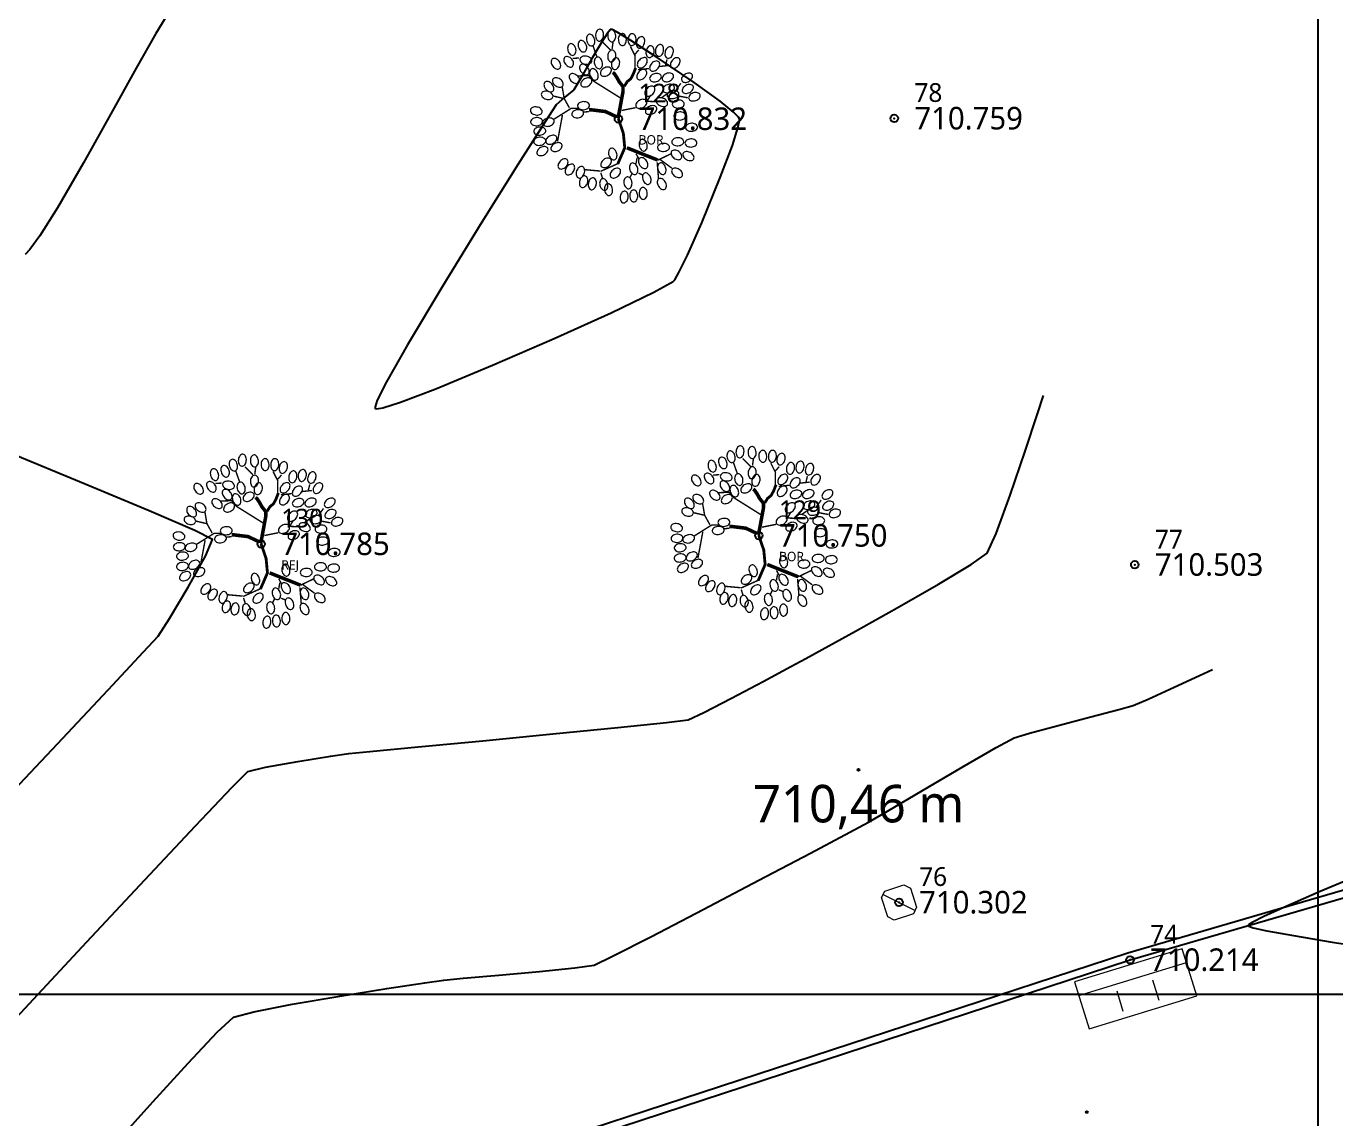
# Model space of a CAD drawing. Header units: metres. Extents: x 429510 to 429857, y 4467140 to 4467333.
# Drawn here: x 429669.34 to 429690.28, y 4467208.01 to 4467225.48 of the extents above; entities that cross this region are included whole.
import ezdxf

# ---------------------------------------------------------------- set-up
doc = ezdxf.new("R2010")
doc.units = ezdxf.units.M
doc.header["$LTSCALE"] = 4
doc.header["$PDMODE"] = 32
doc.header["$PDSIZE"] = 0.12
for name, color, linetype in [('C-ETIQ', 7, 'Continuous'), ('C-MARC', 7, 'Continuous'), ('C-PUNTOS', 7, 'Continuous'), ('C-SUPE-ETIQ_Puntos', 92, 'Continuous'), ('Cuadricula Coordenadas', 5, 'Continuous')]:
    doc.layers.add(name, color=color, linetype=linetype)
doc.layers.add('C-SUPE_CurvasNivel', color=42, linetype='Continuous', true_color=0xb38600)
doc.layers.add('TB-ARBOL', color=94, linetype='Continuous', true_color=0x03a003)
doc.layers.add('TB-32BANCO-MADERA-P', color=254, linetype='Continuous', lineweight=0)
doc.layers.add('TRIAL-ACERA', color=125, linetype='Continuous', lineweight=9)
doc.layers.add('TB-39ACOMETIDA-AGUA-P', color=131, linetype='Continuous', lineweight=0, true_color=0x7fffff)
doc.styles.get("Standard").update_dxf_attribs({"font": 'segoeuil.ttf'})
doc.styles.add('Trial_standard', font='segoeuisl.ttf')

# ---------------------------------------------------------------- blocks, each defined once
blk = doc.blocks.new('*U24')
at = {"layer": 'TB-ARBOL', "color": 84, "lineweight": 0, "true_color": 0x369720}
for points in [[(-1.057, 1.833, 0.139214), (-1.025, 1.857, 0.107097), (-1.004, 1.904, 0.080118), (-1, 1.964, 0.082766), (-1.016, 2.021, 0.067841), (-1.047, 2.077, 0.080118), (-1.086, 2.114, 0.107097), (-1.134, 2.134, 0.139214), (-1.174, 2.13, 0.139214), (-1.205, 2.106, 0.107097), (-1.227, 2.059, 0.080118), (-1.23, 2.005, 0.067841), (-1.215, 1.943, 0.067841), (-1.184, 1.887, 0.080118), (-1.145, 1.849, 0.107097), (-1.097, 1.829, 0.139214)], [(-0.855, 1.99, 0.139214), (-0.82, 2.01, 0.107097), (-0.794, 2.054, 0.080118), (-0.783, 2.113, 0.082766), (-0.791, 2.171, 0.067841), (-0.816, 2.23, 0.080118), (-0.85, 2.272, 0.107097), (-0.895, 2.298, 0.139214), (-0.935, 2.299, 0.139214), (-0.97, 2.278, 0.107097), (-0.997, 2.234, 0.080118), (-1.006, 2.181, 0.067841), (-0.999, 2.117, 0.067841), (-0.974, 2.058, 0.080118), (-0.94, 2.016, 0.107097), (-0.895, 1.991, 0.139214)], [(-0.674, 2.118, 0.139214), (-0.634, 2.125, 0.107097), (-0.594, 2.157, 0.080118), (-0.563, 2.209, 0.082766), (-0.551, 2.266, 0.067841), (-0.552, 2.33, 0.080118), (-0.57, 2.381, 0.107097), (-0.603, 2.421, 0.139214), (-0.64, 2.436, 0.139214), (-0.68, 2.429, 0.107097), (-0.72, 2.397, 0.080118), (-0.748, 2.35, 0.067841), (-0.763, 2.288, 0.067841), (-0.761, 2.224, 0.080118), (-0.744, 2.173, 0.107097), (-0.711, 2.133, 0.139214)], [(-0.325, 2.099, 0.139214), (-0.287, 2.112, 0.107097), (-0.252, 2.15, 0.080118), (-0.23, 2.207, 0.082766), (-0.228, 2.265, 0.067841), (-0.241, 2.328, 0.080118), (-0.266, 2.376, 0.107097), (-0.306, 2.409, 0.139214), (-0.345, 2.417, 0.139214), (-0.382, 2.404, 0.107097), (-0.417, 2.366, 0.080118), (-0.437, 2.315, 0.067841), (-0.441, 2.251, 0.067841), (-0.429, 2.189, 0.080118), (-0.403, 2.141, 0.107097), (-0.364, 2.107, 0.139214)], [(-0.056, 2.318, 0.139214), (-0.094, 2.306, 0.107097), (-0.13, 2.269, 0.080118), (-0.154, 2.213, 0.082766), (-0.158, 2.155, 0.067841), (-0.147, 2.092, 0.080118), (-0.123, 2.044, 0.107097), (-0.084, 2.009, 0.139214), (-0.046, 1.999, 0.139214), (-0.008, 2.012, 0.107097), (0.028, 2.049, 0.080118), (0.049, 2.099, 0.067841), (0.056, 2.162, 0.067841), (0.045, 2.225, 0.080118), (0.021, 2.274, 0.107097), (-0.017, 2.309, 0.139214)], [(0.221, 2.316, 0.139214), (0.181, 2.309, 0.107097), (0.141, 2.276, 0.080118), (0.111, 2.224, 0.082766), (0.1, 2.166, 0.067841), (0.103, 2.102, 0.080118), (0.122, 2.051, 0.107097), (0.156, 2.012, 0.139214), (0.193, 1.998, 0.139214), (0.232, 2.006, 0.107097), (0.273, 2.038, 0.080118), (0.299, 2.086, 0.067841), (0.313, 2.148, 0.067841), (0.31, 2.212, 0.080118), (0.292, 2.263, 0.107097), (0.258, 2.302, 0.139214)], [(0.478, 2.236, 0.139214), (0.438, 2.236, 0.107097), (0.392, 2.212, 0.080118), (0.353, 2.167, 0.082766), (0.331, 2.113, 0.067841), (0.322, 2.049, 0.080118), (0.33, 1.995, 0.107097), (0.356, 1.951, 0.139214), (0.389, 1.93, 0.139214), (0.429, 1.929, 0.107097), (0.475, 1.954, 0.080118), (0.511, 1.995, 0.067841), (0.536, 2.053, 0.067841), (0.546, 2.117, 0.080118), (0.538, 2.17, 0.107097), (0.512, 2.215, 0.139214)], [(-1.356, 1.74, 0.139214), (-1.322, 1.761, 0.107097), (-1.296, 1.805, 0.080118), (-1.286, 1.865, 0.082766), (-1.295, 1.922, 0.067841), (-1.321, 1.981, 0.080118), (-1.356, 2.023, 0.107097), (-1.401, 2.047, 0.139214), (-1.441, 2.048, 0.139214), (-1.475, 2.027, 0.107097), (-1.501, 1.982, 0.080118), (-1.51, 1.929, 0.067841), (-1.502, 1.865, 0.067841), (-1.476, 1.806, 0.080118), (-1.441, 1.765, 0.107097), (-1.396, 1.74, 0.139214)], [(-0.313, 1.879, 0.139214), (-0.352, 1.873, 0.107097), (-0.394, 1.843, 0.080118), (-0.426, 1.792, 0.082766), (-0.44, 1.735, 0.067841), (-0.44, 1.671, 0.080118), (-0.424, 1.619, 0.107097), (-0.392, 1.579, 0.139214), (-0.355, 1.563, 0.139214), (-0.315, 1.569, 0.107097), (-0.274, 1.599, 0.080118), (-0.245, 1.645, 0.067841), (-0.228, 1.707, 0.067841), (-0.228, 1.771, 0.080118), (-0.244, 1.823, 0.107097), (-0.276, 1.863, 0.139214)], [(0.718, 1.993, 0.139214), (0.678, 1.989, 0.107097), (0.635, 1.961, 0.080118), (0.6, 1.912, 0.082766), (0.582, 1.856, 0.067841), (0.579, 1.793, 0.080118), (0.592, 1.74, 0.107097), (0.621, 1.698, 0.139214), (0.657, 1.679, 0.139214), (0.697, 1.683, 0.107097), (0.74, 1.711, 0.080118), (0.772, 1.755, 0.067841), (0.793, 1.816, 0.067841), (0.796, 1.88, 0.080118), (0.783, 1.932, 0.107097), (0.754, 1.975, 0.139214)], [(0.971, 2.026, 0.139214), (0.931, 2.023, 0.107097), (0.888, 1.995, 0.080118), (0.852, 1.946, 0.082766), (0.835, 1.89, 0.067841), (0.832, 1.826, 0.080118), (0.845, 1.773, 0.107097), (0.874, 1.731, 0.139214), (0.91, 1.713, 0.139214), (0.95, 1.716, 0.107097), (0.993, 1.744, 0.080118), (1.025, 1.789, 0.067841), (1.045, 1.849, 0.067841), (1.049, 1.913, 0.080118), (1.036, 1.966, 0.107097), (1.007, 2.008, 0.139214)], [(1.244, 1.966, 0.139214), (1.204, 1.967, 0.107097), (1.158, 1.944, 0.080118), (1.117, 1.9, 0.082766), (1.094, 1.846, 0.067841), (1.083, 1.783, 0.080118), (1.09, 1.729, 0.107097), (1.115, 1.684, 0.139214), (1.149, 1.662, 0.139214), (1.189, 1.661, 0.107097), (1.235, 1.684, 0.080118), (1.271, 1.724, 0.067841), (1.298, 1.782, 0.067841), (1.309, 1.845, 0.080118), (1.302, 1.899, 0.107097), (1.277, 1.944, 0.139214)], [(-1.726, 1.388, 0.139214), (-1.702, 1.42, 0.107097), (-1.694, 1.471, 0.080118), (-1.706, 1.53, 0.082766), (-1.736, 1.58, 0.067841), (-1.781, 1.625, 0.080118), (-1.829, 1.651, 0.107097), (-1.88, 1.657, 0.139214), (-1.918, 1.643, 0.139214), (-1.942, 1.611, 0.107097), (-1.95, 1.56, 0.080118), (-1.939, 1.507, 0.067841), (-1.907, 1.451, 0.067841), (-1.862, 1.406, 0.080118), (-1.815, 1.38, 0.107097), (-1.763, 1.373, 0.139214)], [(-1.382, 1.443, 0.139214), (-1.359, 1.475, 0.107097), (-1.352, 1.526, 0.080118), (-1.366, 1.585, 0.082766), (-1.397, 1.634, 0.067841), (-1.444, 1.679, 0.080118), (-1.492, 1.703, 0.107097), (-1.543, 1.708, 0.139214), (-1.58, 1.693, 0.139214), (-1.604, 1.661, 0.107097), (-1.611, 1.609, 0.080118), (-1.598, 1.557, 0.067841), (-1.565, 1.502, 0.067841), (-1.519, 1.457, 0.080118), (-1.471, 1.432, 0.107097), (-1.419, 1.427, 0.139214)], [(-1.16, 1.484, 0.139214), (-1.184, 1.452, 0.107097), (-1.19, 1.401, 0.080118), (-1.176, 1.342, 0.082766), (-1.144, 1.293, 0.067841), (-1.098, 1.249, 0.080118), (-1.049, 1.225, 0.107097), (-0.998, 1.22, 0.139214), (-0.961, 1.235, 0.139214), (-0.938, 1.268, 0.107097), (-0.931, 1.319, 0.080118), (-0.944, 1.372, 0.067841), (-0.977, 1.427, 0.067841), (-1.024, 1.471, 0.080118), (-1.072, 1.495, 0.107097), (-1.124, 1.5, 0.139214)], [(-0.868, 1.579, 0.139214), (-0.871, 1.618, 0.107097), (-0.9, 1.662, 0.080118), (-0.948, 1.697, 0.082766), (-1.004, 1.714, 0.067841), (-1.068, 1.718, 0.080118), (-1.121, 1.705, 0.107097), (-1.163, 1.675, 0.139214), (-1.181, 1.639, 0.139214), (-1.178, 1.599, 0.107097), (-1.15, 1.556, 0.080118), (-1.106, 1.524, 0.067841), (-1.045, 1.504, 0.067841), (-0.981, 1.5, 0.080118), (-0.928, 1.513, 0.107097), (-0.886, 1.543, 0.139214)], [(-0.726, 1.692, 0.139214), (-0.761, 1.672, 0.107097), (-0.789, 1.629, 0.080118), (-0.8, 1.57, 0.082766), (-0.792, 1.512, 0.067841), (-0.769, 1.452, 0.080118), (-0.735, 1.41, 0.107097), (-0.69, 1.384, 0.139214), (-0.65, 1.382, 0.139214), (-0.616, 1.402, 0.107097), (-0.588, 1.446, 0.080118), (-0.578, 1.499, 0.067841), (-0.585, 1.563, 0.067841), (-0.608, 1.622, 0.080118), (-0.642, 1.665, 0.107097), (-0.686, 1.691, 0.139214)], [(-0.351, 1.383, 0.139214), (-0.38, 1.41, 0.107097), (-0.43, 1.425, 0.080118), (-0.49, 1.419, 0.082766), (-0.543, 1.395, 0.067841), (-0.594, 1.355, 0.080118), (-0.625, 1.311, 0.107097), (-0.637, 1.261, 0.139214), (-0.627, 1.222, 0.139214), (-0.598, 1.194, 0.107097), (-0.548, 1.18, 0.080118), (-0.494, 1.185, 0.067841), (-0.435, 1.21, 0.067841), (-0.385, 1.249, 0.080118), (-0.354, 1.294, 0.107097), (-0.341, 1.344, 0.139214)], [(-0.195, 1.671, 0.139214), (-0.235, 1.67, 0.107097), (-0.28, 1.644, 0.080118), (-0.317, 1.597, 0.082766), (-0.337, 1.542, 0.067841), (-0.344, 1.478, 0.080118), (-0.333, 1.425, 0.107097), (-0.306, 1.381, 0.139214), (-0.271, 1.361, 0.139214), (-0.231, 1.363, 0.107097), (-0.186, 1.389, 0.080118), (-0.152, 1.431, 0.067841), (-0.129, 1.491, 0.067841), (-0.122, 1.555, 0.080118), (-0.133, 1.608, 0.107097), (-0.16, 1.651, 0.139214)], [(0.589, 1.659, 0.139214), (0.553, 1.677, 0.107097), (0.502, 1.676, 0.080118), (0.446, 1.653, 0.082766), (0.402, 1.614, 0.067841), (0.366, 1.562, 0.080118), (0.349, 1.51, 0.107097), (0.352, 1.458, 0.139214), (0.373, 1.424, 0.139214), (0.409, 1.406, 0.107097), (0.461, 1.408, 0.080118), (0.511, 1.429, 0.067841), (0.56, 1.469, 0.067841), (0.596, 1.522, 0.080118), (0.613, 1.574, 0.107097), (0.61, 1.625, 0.139214)], [(0.923, 1.565, 0.139214), (0.888, 1.584, 0.107097), (0.837, 1.586, 0.080118), (0.78, 1.565, 0.082766), (0.735, 1.529, 0.067841), (0.696, 1.478, 0.080118), (0.677, 1.427, 0.107097), (0.677, 1.375, 0.139214), (0.697, 1.34, 0.139214), (0.731, 1.321, 0.107097), (0.783, 1.319, 0.080118), (0.834, 1.338, 0.067841), (0.885, 1.377, 0.067841), (0.924, 1.427, 0.080118), (0.943, 1.478, 0.107097), (0.943, 1.53, 0.139214)], [(1.456, 1.659, 0.139214), (1.419, 1.674, 0.107097), (1.368, 1.669, 0.080118), (1.314, 1.641, 0.082766), (1.274, 1.6, 0.067841), (1.241, 1.544, 0.080118), (1.229, 1.492, 0.107097), (1.236, 1.44, 0.139214), (1.259, 1.408, 0.139214), (1.296, 1.393, 0.107097), (1.348, 1.398, 0.080118), (1.396, 1.423, 0.067841), (1.442, 1.468, 0.067841), (1.474, 1.523, 0.080118), (1.487, 1.576, 0.107097), (1.48, 1.627, 0.139214)], [(-1.636, 0.928, 0.139214), (-1.624, 0.966, 0.107097), (-1.633, 1.017, 0.080118), (-1.665, 1.068, 0.082766), (-1.709, 1.106, 0.067841), (-1.767, 1.134, 0.080118), (-1.821, 1.142, 0.107097), (-1.871, 1.131, 0.139214), (-1.902, 1.106, 0.139214), (-1.914, 1.067, 0.107097), (-1.905, 1.017, 0.080118), (-1.876, 0.97, 0.067841), (-1.828, 0.928, 0.067841), (-1.771, 0.9, 0.080118), (-1.717, 0.891, 0.107097), (-1.667, 0.902, 0.139214)], [(-1.207, 1.019, 0.139214), (-1.191, 1.055, 0.107097), (-1.195, 1.107, 0.080118), (-1.221, 1.161, 0.082766), (-1.261, 1.203, 0.067841), (-1.315, 1.237, 0.080118), (-1.368, 1.251, 0.107097), (-1.419, 1.246, 0.139214), (-1.452, 1.223, 0.139214), (-1.468, 1.187, 0.107097), (-1.465, 1.135, 0.080118), (-1.441, 1.086, 0.067841), (-1.398, 1.039, 0.067841), (-1.344, 1.005, 0.080118), (-1.292, 0.991, 0.107097), (-1.24, 0.996, 0.139214)], [(-0.87, 1.096, 0.139214), (-0.899, 1.124, 0.107097), (-0.948, 1.138, 0.080118), (-1.009, 1.133, 0.082766), (-1.062, 1.109, 0.067841), (-1.113, 1.07, 0.080118), (-1.144, 1.026, 0.107097), (-1.157, 0.976, 0.139214), (-1.147, 0.937, 0.139214), (-1.118, 0.909, 0.107097), (-1.069, 0.895, 0.080118), (-1.015, 0.9, 0.067841), (-0.955, 0.924, 0.067841), (-0.905, 0.963, 0.080118), (-0.873, 1.007, 0.107097), (-0.861, 1.057, 0.139214)], [(-0.867, 1.379, 0.139214), (-0.899, 1.354, 0.107097), (-0.92, 1.307, 0.080118), (-0.923, 1.247, 0.082766), (-0.908, 1.191, 0.067841), (-0.876, 1.135, 0.080118), (-0.837, 1.098, 0.107097), (-0.789, 1.078, 0.139214), (-0.749, 1.082, 0.139214), (-0.717, 1.107, 0.107097), (-0.696, 1.154, 0.080118), (-0.693, 1.208, 0.067841), (-0.709, 1.27, 0.067841), (-0.74, 1.326, 0.080118), (-0.78, 1.363, 0.107097), (-0.827, 1.383, 0.139214)], [(0.573, 1.343, 0.139214), (0.537, 1.361, 0.107097), (0.485, 1.359, 0.080118), (0.43, 1.336, 0.082766), (0.387, 1.297, 0.067841), (0.351, 1.244, 0.080118), (0.334, 1.192, 0.107097), (0.338, 1.14, 0.139214), (0.359, 1.107, 0.139214), (0.395, 1.089, 0.107097), (0.447, 1.091, 0.080118), (0.497, 1.112, 0.067841), (0.546, 1.153, 0.067841), (0.582, 1.206, 0.080118), (0.598, 1.258, 0.107097), (0.594, 1.31, 0.139214)], [(0.986, 1.188, 0.139214), (0.965, 1.222, 0.107097), (0.921, 1.249, 0.080118), (0.862, 1.259, 0.082766), (0.804, 1.249, 0.067841), (0.745, 1.224, 0.080118), (0.704, 1.189, 0.107097), (0.679, 1.144, 0.139214), (0.678, 1.104, 0.139214), (0.699, 1.07, 0.107097), (0.743, 1.043, 0.080118), (0.797, 1.035, 0.067841), (0.861, 1.043, 0.067841), (0.919, 1.068, 0.080118), (0.961, 1.103, 0.107097), (0.986, 1.148, 0.139214)], [(1.309, 1.215, 0.139214), (1.284, 1.246, 0.107097), (1.236, 1.266, 0.080118), (1.176, 1.267, 0.082766), (1.12, 1.25, 0.067841), (1.066, 1.216, 0.080118), (1.029, 1.176, 0.107097), (1.012, 1.127, 0.139214), (1.017, 1.088, 0.139214), (1.042, 1.057, 0.107097), (1.09, 1.037, 0.080118), (1.144, 1.036, 0.067841), (1.206, 1.053, 0.067841), (1.261, 1.087, 0.080118), (1.297, 1.127, 0.107097), (1.315, 1.176, 0.139214)], [(1.807, 1.227, 0.139214), (1.777, 1.254, 0.107097), (1.727, 1.266, 0.080118), (1.667, 1.257, 0.082766), (1.615, 1.231, 0.067841), (1.566, 1.19, 0.080118), (1.537, 1.144, 0.107097), (1.527, 1.093, 0.139214), (1.538, 1.055, 0.139214), (1.568, 1.028, 0.107097), (1.619, 1.016, 0.080118), (1.672, 1.024, 0.067841), (1.731, 1.051, 0.067841), (1.779, 1.092, 0.080118), (1.809, 1.138, 0.107097), (1.819, 1.189, 0.139214)], [(-1.902, 0.631, 0.139214), (-1.901, 0.671, 0.107097), (-1.926, 0.716, 0.080118), (-1.971, 0.756, 0.082766), (-2.025, 0.778, 0.067841), (-2.089, 0.787, 0.080118), (-2.142, 0.779, 0.107097), (-2.187, 0.753, 0.139214), (-2.208, 0.719, 0.139214), (-2.208, 0.679, 0.107097), (-2.184, 0.633, 0.080118), (-2.143, 0.598, 0.067841), (-2.084, 0.572, 0.067841), (-2.021, 0.563, 0.080118), (-1.967, 0.571, 0.107097), (-1.923, 0.597, 0.139214)], [(-1.901, 0.786, 0.139214), (-1.879, 0.819, 0.107097), (-1.876, 0.871, 0.080118), (-1.894, 0.928, 0.082766), (-1.928, 0.976, 0.067841), (-1.977, 1.017, 0.080118), (-2.026, 1.039, 0.107097), (-2.078, 1.04, 0.139214), (-2.114, 1.023, 0.139214), (-2.135, 0.989, 0.107097), (-2.139, 0.938, 0.080118), (-2.123, 0.886, 0.067841), (-2.087, 0.833, 0.067841), (-2.038, 0.791, 0.080118), (-1.988, 0.77, 0.107097), (-1.937, 0.768, 0.139214)], [(0.761, 0.915, 0.107097), (0.71, 0.916, 0.080118), (0.653, 0.896, 0.082766), (0.608, 0.859, 0.067841), (0.569, 0.808, 0.080118), (0.55, 0.757, 0.107097), (0.551, 0.706, 0.139214), (0.57, 0.671, 0.139214), (0.605, 0.651, 0.107097), (0.657, 0.65, 0.080118), (0.708, 0.669, 0.067841), (0.759, 0.707, 0.067841), (0.797, 0.758, 0.080118), (0.816, 0.809, 0.107097), (0.816, 0.861, 0.139214), (0.796, 0.896, 0.139214)], [(1.205, 0.967, 0.082766), (1.148, 0.955, 0.067841), (1.09, 0.926, 0.080118), (1.05, 0.889, 0.107097), (1.028, 0.842, 0.139214), (1.03, 0.803, 0.139214), (1.053, 0.769, 0.107097), (1.098, 0.746, 0.080118), (1.152, 0.74, 0.067841), (1.215, 0.752, 0.067841), (1.273, 0.78, 0.080118), (1.312, 0.817, 0.107097), (1.335, 0.864, 0.139214), (1.333, 0.904, 0.139214), (1.31, 0.937, 0.107097), (1.264, 0.961, 0.080118)], [(1.199, 0.601, 0.080118), (1.251, 0.586, 0.067841), (1.315, 0.587, 0.067841), (1.376, 0.605, 0.080118), (1.422, 0.635, 0.107097), (1.451, 0.677, 0.139214), (1.456, 0.717, 0.139214), (1.44, 0.753, 0.107097), (1.399, 0.784, 0.080118), (1.341, 0.801, 0.082766), (1.283, 0.798, 0.067841), (1.221, 0.78, 0.080118), (1.176, 0.75, 0.107097), (1.146, 0.708, 0.139214), (1.141, 0.668, 0.139214), (1.158, 0.632, 0.107097)], [(1.628, 0.724, 0.080118), (1.682, 0.726, 0.067841), (1.743, 0.748, 0.067841), (1.795, 0.785, 0.080118), (1.828, 0.828, 0.107097), (1.843, 0.877, 0.139214), (1.835, 0.916, 0.139214), (1.808, 0.945, 0.107097), (1.759, 0.962, 0.080118), (1.699, 0.959, 0.082766), (1.644, 0.938, 0.067841), (1.592, 0.901, 0.080118), (1.558, 0.858, 0.107097), (1.544, 0.809, 0.139214), (1.552, 0.77, 0.139214), (1.579, 0.74, 0.107097)], [(2.022, 0.686, 0.139214), (1.999, 0.719, 0.107097), (1.953, 0.743, 0.080118), (1.893, 0.75, 0.082766), (1.836, 0.737, 0.067841), (1.779, 0.709, 0.080118), (1.739, 0.672, 0.107097), (1.717, 0.625, 0.139214), (1.719, 0.585, 0.139214), (1.742, 0.552, 0.107097), (1.787, 0.528, 0.080118), (1.841, 0.522, 0.067841), (1.904, 0.534, 0.067841), (1.962, 0.563, 0.080118), (2.001, 0.6, 0.107097), (2.023, 0.646, 0.139214)], [(-2.188, 0.227, 0.139214), (-2.192, 0.267, 0.107097), (-2.221, 0.31, 0.080118), (-2.27, 0.344, 0.082766), (-2.326, 0.361, 0.067841), (-2.39, 0.363, 0.080118), (-2.443, 0.35, 0.107097), (-2.485, 0.32, 0.139214), (-2.502, 0.284, 0.139214), (-2.498, 0.244, 0.107097), (-2.47, 0.201, 0.080118), (-2.425, 0.17, 0.067841), (-2.365, 0.15, 0.067841), (-2.301, 0.147, 0.080118), (-2.248, 0.161, 0.107097), (-2.206, 0.191, 0.139214)], [(-1.245, 0.391, 0.139214), (-1.233, 0.353, 0.107097), (-1.196, 0.317, 0.080118), (-1.14, 0.294, 0.082766), (-1.082, 0.29, 0.067841), (-1.019, 0.301, 0.080118), (-0.97, 0.325, 0.107097), (-0.936, 0.363, 0.139214), (-0.926, 0.402, 0.139214), (-0.938, 0.44, 0.107097), (-0.975, 0.476, 0.080118), (-1.026, 0.497, 0.067841), (-1.089, 0.504, 0.067841), (-1.152, 0.493, 0.080118), (-1.201, 0.469, 0.107097), (-1.235, 0.43, 0.139214)], [(0.566, 0.551, 0.107097), (0.517, 0.566, 0.080118), (0.456, 0.562, 0.082766), (0.403, 0.539, 0.067841), (0.351, 0.501, 0.080118), (0.319, 0.457, 0.107097), (0.306, 0.407, 0.139214), (0.315, 0.368, 0.139214), (0.343, 0.34, 0.107097), (0.392, 0.325, 0.080118), (0.446, 0.329, 0.067841), (0.506, 0.352, 0.067841), (0.557, 0.39, 0.080118), (0.59, 0.434, 0.107097), (0.603, 0.483, 0.139214), (0.594, 0.522, 0.139214)], [(0.86, 0.345, 0.139214), (0.834, 0.376, 0.107097), (0.787, 0.396, 0.080118), (0.726, 0.397, 0.082766), (0.671, 0.379, 0.067841), (0.616, 0.346, 0.080118), (0.58, 0.305, 0.107097), (0.562, 0.257, 0.139214), (0.567, 0.217, 0.139214), (0.593, 0.186, 0.107097), (0.64, 0.167, 0.080118), (0.695, 0.166, 0.067841), (0.756, 0.183, 0.067841), (0.811, 0.216, 0.080118), (0.847, 0.257, 0.107097), (0.865, 0.305, 0.139214)], [(1.151, 0.432, 0.139214), (1.155, 0.472, 0.107097), (1.136, 0.519, 0.080118), (1.095, 0.563, 0.082766), (1.043, 0.591, 0.067841), (0.981, 0.607, 0.080118), (0.927, 0.605, 0.107097), (0.88, 0.584, 0.139214), (0.855, 0.552, 0.139214), (0.851, 0.512, 0.107097), (0.87, 0.464, 0.080118), (0.907, 0.425, 0.067841), (0.963, 0.393, 0.067841), (1.025, 0.377, 0.080118), (1.079, 0.379, 0.107097), (1.126, 0.4, 0.139214)], [(1.38, 0.339, 0.067841), (1.443, 0.333, 0.067841), (1.507, 0.343, 0.080118), (1.555, 0.368, 0.107097), (1.59, 0.406, 0.139214), (1.599, 0.445, 0.139214), (1.587, 0.483, 0.107097), (1.55, 0.519, 0.080118), (1.495, 0.542, 0.082766), (1.436, 0.546, 0.067841), (1.373, 0.536, 0.080118), (1.325, 0.511, 0.107097), (1.29, 0.473, 0.139214), (1.28, 0.434, 0.139214), (1.293, 0.396, 0.107097), (1.33, 0.36, 0.080118)], [(-2.496, -0.042, 0.139214), (-2.482, -0.079, 0.107097), (-2.443, -0.114, 0.080118), (-2.386, -0.134, 0.082766), (-2.328, -0.136, 0.067841), (-2.265, -0.122, 0.080118), (-2.218, -0.095, 0.107097), (-2.185, -0.055, 0.139214), (-2.178, -0.016, 0.139214), (-2.192, 0.021, 0.107097), (-2.23, 0.055, 0.080118), (-2.281, 0.074, 0.067841), (-2.345, 0.078, 0.067841), (-2.408, 0.064, 0.080118), (-2.455, 0.037, 0.107097), (-2.488, -0.003, 0.139214)], [(-2.178, -0.084, 0.139214), (-2.157, -0.118, 0.107097), (-2.113, -0.144, 0.080118), (-2.053, -0.154, 0.082766), (-1.996, -0.145, 0.067841), (-1.937, -0.12, 0.080118), (-1.895, -0.085, 0.107097), (-1.871, -0.04, 0.139214), (-1.87, 0, 0.139214), (-1.891, 0.035, 0.107097), (-1.935, 0.061, 0.080118), (-1.989, 0.07, 0.067841), (-2.052, 0.061, 0.067841), (-2.111, 0.036, 0.080118), (-2.153, 0.001, 0.107097), (-2.177, -0.044, 0.139214)], [(-1.398, 0.163, 0.139214), (-1.383, 0.126, 0.107097), (-1.343, 0.093, 0.080118), (-1.285, 0.075, 0.082766), (-1.227, 0.076, 0.067841), (-1.165, 0.092, 0.080118), (-1.119, 0.121, 0.107097), (-1.088, 0.162, 0.139214), (-1.082, 0.201, 0.139214), (-1.097, 0.238, 0.107097), (-1.137, 0.271, 0.080118), (-1.189, 0.287, 0.067841), (-1.253, 0.288, 0.067841), (-1.315, 0.272, 0.080118), (-1.361, 0.243, 0.107097), (-1.392, 0.202, 0.139214)], [(1.642, 0.127, 0.139214), (1.629, 0.165, 0.107097), (1.592, 0.201, 0.080118), (1.537, 0.224, 0.082766), (1.479, 0.229, 0.067841), (1.415, 0.218, 0.080118), (1.367, 0.194, 0.107097), (1.332, 0.155, 0.139214), (1.323, 0.116, 0.139214), (1.335, 0.078, 0.107097), (1.372, 0.042, 0.080118), (1.422, 0.021, 0.067841), (1.486, 0.015, 0.067841), (1.549, 0.026, 0.080118), (1.597, 0.05, 0.107097), (1.632, 0.088, 0.139214)], [(-2.411, -0.293, 0.139214), (-2.397, -0.33, 0.107097), (-2.359, -0.364, 0.080118), (-2.302, -0.385, 0.082766), (-2.244, -0.387, 0.067841), (-2.181, -0.373, 0.080118), (-2.134, -0.346, 0.107097), (-2.101, -0.306, 0.139214), (-2.093, -0.267, 0.139214), (-2.107, -0.23, 0.107097), (-2.146, -0.195, 0.080118), (-2.197, -0.177, 0.067841), (-2.261, -0.173, 0.067841), (-2.323, -0.187, 0.080118), (-2.371, -0.214, 0.107097), (-2.403, -0.254, 0.139214)], [(1.951, -0.174, 0.139214), (1.939, -0.136, 0.107097), (1.902, -0.1, 0.080118), (1.846, -0.077, 0.082766), (1.788, -0.073, 0.067841), (1.725, -0.083, 0.080118), (1.676, -0.108, 0.107097), (1.642, -0.146, 0.139214), (1.632, -0.185, 0.139214), (1.644, -0.223, 0.107097), (1.681, -0.259, 0.080118), (1.732, -0.28, 0.067841), (1.795, -0.286, 0.067841), (1.858, -0.276, 0.080118), (1.907, -0.251, 0.107097), (1.941, -0.213, 0.139214)], [(-2.411, -0.57, 0.139214), (-2.396, -0.607, 0.107097), (-2.356, -0.64, 0.080118), (-2.299, -0.659, 0.082766), (-2.24, -0.659, 0.067841), (-2.178, -0.643, 0.080118), (-2.132, -0.615, 0.107097), (-2.1, -0.574, 0.139214), (-2.094, -0.535, 0.139214), (-2.109, -0.498, 0.107097), (-2.148, -0.465, 0.080118), (-2.2, -0.448, 0.067841), (-2.264, -0.446, 0.067841), (-2.326, -0.461, 0.080118), (-2.372, -0.489, 0.107097), (-2.404, -0.53, 0.139214)], [(-2.32, -0.891, 0.139214), (-2.292, -0.92, 0.107097), (-2.242, -0.935, 0.080118), (-2.182, -0.93, 0.082766), (-2.129, -0.908, 0.067841), (-2.077, -0.869, 0.080118), (-2.045, -0.826, 0.107097), (-2.032, -0.776, 0.139214), (-2.041, -0.737, 0.139214), (-2.069, -0.709, 0.107097), (-2.118, -0.693, 0.080118), (-2.172, -0.697, 0.067841), (-2.232, -0.72, 0.067841), (-2.283, -0.759, 0.080118), (-2.316, -0.803, 0.107097), (-2.329, -0.852, 0.139214)], [(-2.083, -0.586, 0.139214), (-2.055, -0.615, 0.107097), (-2.006, -0.631, 0.080118), (-1.946, -0.627, 0.082766), (-1.892, -0.605, 0.067841), (-1.84, -0.567, 0.080118), (-1.807, -0.524, 0.107097), (-1.793, -0.474, 0.139214), (-1.802, -0.435, 0.139214), (-1.83, -0.407, 0.107097), (-1.879, -0.391, 0.080118), (-1.933, -0.394, 0.067841), (-1.993, -0.417, 0.067841), (-2.045, -0.454, 0.080118), (-2.077, -0.498, 0.107097), (-2.091, -0.547, 0.139214)], [(-1.948, -0.776, 0.139214), (-1.921, -0.806, 0.107097), (-1.873, -0.824, 0.080118), (-1.812, -0.822, 0.082766), (-1.758, -0.802, 0.067841), (-1.704, -0.767, 0.080118), (-1.67, -0.725, 0.107097), (-1.654, -0.676, 0.139214), (-1.661, -0.636, 0.139214), (-1.688, -0.607, 0.107097), (-1.736, -0.589, 0.080118), (-1.79, -0.59, 0.067841), (-1.851, -0.61, 0.067841), (-1.904, -0.646, 0.080118), (-1.939, -0.688, 0.107097), (-1.955, -0.737, 0.139214)], [(0.478, -0.496, 0.139214), (0.442, -0.513, 0.107097), (0.411, -0.555, 0.080118), (0.396, -0.613, 0.082766), (0.399, -0.671, 0.067841), (0.418, -0.732, 0.080118), (0.449, -0.777, 0.107097), (0.491, -0.806, 0.139214), (0.531, -0.811, 0.139214), (0.567, -0.794, 0.107097), (0.598, -0.752, 0.080118), (0.612, -0.7, 0.067841), (0.61, -0.636, 0.067841), (0.591, -0.575, 0.080118), (0.561, -0.53, 0.107097), (0.518, -0.501, 0.139214)], [(1.206, -0.71, 0.139214), (1.194, -0.672, 0.107097), (1.157, -0.636, 0.080118), (1.101, -0.613, 0.082766), (1.043, -0.608, 0.067841), (0.98, -0.619, 0.080118), (0.931, -0.643, 0.107097), (0.897, -0.682, 0.139214), (0.887, -0.721, 0.139214), (0.899, -0.759, 0.107097), (0.936, -0.795, 0.080118), (0.986, -0.816, 0.067841), (1.05, -0.822, 0.067841), (1.113, -0.811, 0.080118), (1.162, -0.787, 0.107097), (1.196, -0.749, 0.139214)], [(1.585, -0.559, 0.139214), (1.573, -0.521, 0.107097), (1.536, -0.485, 0.080118), (1.481, -0.461, 0.082766), (1.422, -0.457, 0.067841), (1.359, -0.468, 0.080118), (1.311, -0.492, 0.107097), (1.276, -0.531, 0.139214), (1.266, -0.569, 0.139214), (1.279, -0.608, 0.107097), (1.316, -0.644, 0.080118), (1.366, -0.665, 0.067841), (1.429, -0.671, 0.067841), (1.493, -0.66, 0.080118), (1.541, -0.636, 0.107097), (1.576, -0.598, 0.139214)], [(1.937, -0.593, 0.139214), (1.925, -0.555, 0.107097), (1.888, -0.519, 0.080118), (1.832, -0.495, 0.082766), (1.774, -0.491, 0.067841), (1.711, -0.502, 0.080118), (1.662, -0.526, 0.107097), (1.628, -0.565, 0.139214), (1.618, -0.603, 0.139214), (1.63, -0.642, 0.107097), (1.667, -0.678, 0.080118), (1.717, -0.699, 0.067841), (1.781, -0.705, 0.067841), (1.844, -0.694, 0.080118), (1.893, -0.67, 0.107097), (1.927, -0.632, 0.139214)], [(-1.742, -1.271, 0.139214), (-1.707, -1.29, 0.107097), (-1.655, -1.289, 0.080118), (-1.599, -1.267, 0.082766), (-1.555, -1.229, 0.067841), (-1.517, -1.177, 0.080118), (-1.5, -1.126, 0.107097), (-1.502, -1.074, 0.139214), (-1.523, -1.04, 0.139214), (-1.558, -1.021, 0.107097), (-1.61, -1.021, 0.080118), (-1.66, -1.042, 0.067841), (-1.71, -1.082, 0.067841), (-1.747, -1.134, 0.080118), (-1.765, -1.185, 0.107097), (-1.763, -1.237, 0.139214)], [(-0.355, -1.031, 0.139214), (-0.387, -1.007, 0.107097), (-0.438, -0.998, 0.080118), (-0.497, -1.01, 0.082766), (-0.547, -1.04, 0.067841), (-0.593, -1.085, 0.080118), (-0.619, -1.132, 0.107097), (-0.626, -1.183, 0.139214), (-0.612, -1.221, 0.139214), (-0.58, -1.245, 0.107097), (-0.53, -1.254, 0.080118), (-0.476, -1.243, 0.067841), (-0.42, -1.212, 0.067841), (-0.374, -1.167, 0.080118), (-0.348, -1.12, 0.107097), (-0.341, -1.069, 0.139214)], [(-0.355, -0.74, 0.139214), (-0.389, -0.762, 0.107097), (-0.413, -0.808, 0.080118), (-0.42, -0.868, 0.082766), (-0.408, -0.925, 0.067841), (-0.38, -0.983, 0.080118), (-0.343, -1.023, 0.107097), (-0.297, -1.045, 0.139214), (-0.257, -1.044, 0.139214), (-0.224, -1.021, 0.107097), (-0.199, -0.976, 0.080118), (-0.193, -0.922, 0.067841), (-0.204, -0.859, 0.067841), (-0.232, -0.801, 0.080118), (-0.269, -0.761, 0.107097), (-0.315, -0.739, 0.139214)], [(0.595, -1.264, 0.139214), (0.621, -1.234, 0.107097), (0.631, -1.183, 0.080118), (0.621, -1.124, 0.082766), (0.594, -1.072, 0.067841), (0.551, -1.025, 0.080118), (0.504, -0.997, 0.107097), (0.453, -0.988, 0.139214), (0.415, -1.001, 0.139214), (0.39, -1.031, 0.107097), (0.379, -1.082, 0.080118), (0.388, -1.135, 0.067841), (0.417, -1.193, 0.067841), (0.46, -1.24, 0.080118), (0.506, -1.268, 0.107097), (0.557, -1.277, 0.139214)], [(1.517, -1.009, 0.139214), (1.531, -0.971, 0.107097), (1.525, -0.92, 0.080118), (1.496, -0.867, 0.082766), (1.453, -0.828, 0.067841), (1.397, -0.797, 0.080118), (1.343, -0.786, 0.107097), (1.293, -0.795, 0.139214), (1.261, -0.819, 0.139214), (1.247, -0.856, 0.107097), (1.253, -0.908, 0.080118), (1.28, -0.955, 0.067841), (1.325, -1, 0.067841), (1.381, -1.031, 0.080118), (1.435, -1.042, 0.107097), (1.486, -1.033, 0.139214)], [(1.851, -1.024, 0.139214), (1.86, -0.985, 0.107097), (1.846, -0.935, 0.080118), (1.811, -0.886, 0.082766), (1.763, -0.853, 0.067841), (1.703, -0.83, 0.080118), (1.649, -0.826, 0.107097), (1.6, -0.841, 0.139214), (1.571, -0.87, 0.139214), (1.562, -0.909, 0.107097), (1.576, -0.959, 0.080118), (1.608, -1.002, 0.067841), (1.659, -1.04, 0.067841), (1.719, -1.064, 0.080118), (1.773, -1.067, 0.107097), (1.823, -1.052, 0.139214)], [(-1.541, -1.433, 0.139214), (-1.503, -1.447, 0.107097), (-1.452, -1.44, 0.080118), (-1.4, -1.41, 0.082766), (-1.361, -1.366, 0.067841), (-1.331, -1.31, 0.080118), (-1.321, -1.256, 0.107097), (-1.33, -1.206, 0.139214), (-1.355, -1.174, 0.139214), (-1.393, -1.161, 0.107097), (-1.444, -1.168, 0.080118), (-1.491, -1.195, 0.067841), (-1.535, -1.242, 0.067841), (-1.565, -1.298, 0.080118), (-1.575, -1.351, 0.107097), (-1.566, -1.402, 0.139214)], [(-1.22, -1.529, 0.139214), (-1.18, -1.531, 0.107097), (-1.133, -1.509, 0.080118), (-1.092, -1.465, 0.082766), (-1.067, -1.412, 0.067841), (-1.055, -1.349, 0.080118), (-1.061, -1.295, 0.107097), (-1.084, -1.25, 0.139214), (-1.117, -1.227, 0.139214), (-1.157, -1.225, 0.107097), (-1.204, -1.247, 0.080118), (-1.241, -1.286, 0.067841), (-1.27, -1.343, 0.067841), (-1.282, -1.406, 0.080118), (-1.277, -1.46, 0.107097), (-1.253, -1.506, 0.139214)], [(-0.115, -1.298, 0.139214), (-0.148, -1.276, 0.107097), (-0.2, -1.271, 0.080118), (-0.258, -1.287, 0.082766), (-0.306, -1.32, 0.067841), (-0.349, -1.368, 0.080118), (-0.372, -1.417, 0.107097), (-0.375, -1.468, 0.139214), (-0.358, -1.505, 0.139214), (-0.325, -1.527, 0.107097), (-0.274, -1.532, 0.080118), (-0.221, -1.518, 0.067841), (-0.167, -1.483, 0.067841), (-0.125, -1.435, 0.080118), (-0.102, -1.386, 0.107097), (-0.098, -1.335, 0.139214)], [(0.3, -1.436, 0.139214), (0.333, -1.414, 0.107097), (0.358, -1.369, 0.080118), (0.365, -1.309, 0.082766), (0.354, -1.252, 0.067841), (0.326, -1.194, 0.080118), (0.29, -1.154, 0.107097), (0.244, -1.131, 0.139214), (0.204, -1.132, 0.139214), (0.17, -1.154, 0.107097), (0.146, -1.199, 0.080118), (0.139, -1.253, 0.067841), (0.15, -1.316, 0.067841), (0.177, -1.374, 0.080118), (0.214, -1.415, 0.107097), (0.26, -1.437, 0.139214)], [(0.659, -1.697, 0.139214), (0.691, -1.672, 0.107097), (0.712, -1.625, 0.080118), (0.716, -1.565, 0.082766), (0.7, -1.509, 0.067841), (0.668, -1.453, 0.080118), (0.629, -1.416, 0.107097), (0.581, -1.396, 0.139214), (0.541, -1.4, 0.139214), (0.51, -1.425, 0.107097), (0.488, -1.472, 0.080118), (0.486, -1.526, 0.067841), (0.501, -1.588, 0.067841), (0.533, -1.644, 0.080118), (0.572, -1.681, 0.107097), (0.62, -1.701, 0.139214)], [(1.055, -1.433, 0.139214), (1.087, -1.41, 0.107097), (1.111, -1.364, 0.080118), (1.116, -1.304, 0.082766), (1.103, -1.247, 0.067841), (1.073, -1.19, 0.080118), (1.036, -1.151, 0.107097), (0.989, -1.13, 0.139214), (0.949, -1.132, 0.139214), (0.916, -1.155, 0.107097), (0.893, -1.202, 0.080118), (0.888, -1.256, 0.067841), (0.901, -1.318, 0.067841), (0.93, -1.375, 0.080118), (0.968, -1.414, 0.107097), (1.015, -1.436, 0.139214)], [(1.541, -1.481, 0.139214), (1.553, -1.443, 0.107097), (1.544, -1.392, 0.080118), (1.512, -1.341, 0.082766), (1.467, -1.304, 0.067841), (1.41, -1.276, 0.080118), (1.356, -1.267, 0.107097), (1.306, -1.278, 0.139214), (1.275, -1.304, 0.139214), (1.263, -1.342, 0.107097), (1.272, -1.393, 0.080118), (1.301, -1.439, 0.067841), (1.349, -1.482, 0.067841), (1.406, -1.51, 0.080118), (1.46, -1.518, 0.107097), (1.51, -1.507, 0.139214)], [(-1.133, -1.781, 0.139214), (-1.093, -1.782, 0.107097), (-1.047, -1.76, 0.080118), (-1.006, -1.716, 0.082766), (-0.981, -1.663, 0.067841), (-0.97, -1.6, 0.080118), (-0.976, -1.546, 0.107097), (-1, -1.5, 0.139214), (-1.033, -1.478, 0.139214), (-1.073, -1.476, 0.107097), (-1.12, -1.498, 0.080118), (-1.157, -1.538, 0.067841), (-1.185, -1.596, 0.067841), (-1.196, -1.659, 0.080118), (-1.19, -1.713, 0.107097), (-1.166, -1.758, 0.139214)], [(-0.881, -1.843, 0.139214), (-0.841, -1.839, 0.107097), (-0.798, -1.811, 0.080118), (-0.763, -1.761, 0.082766), (-0.747, -1.706, 0.067841), (-0.744, -1.642, 0.080118), (-0.757, -1.589, 0.107097), (-0.787, -1.547, 0.139214), (-0.823, -1.529, 0.139214), (-0.862, -1.533, 0.107097), (-0.906, -1.561, 0.080118), (-0.937, -1.606, 0.067841), (-0.957, -1.666, 0.067841), (-0.96, -1.73, 0.080118), (-0.947, -1.783, 0.107097), (-0.917, -1.825, 0.139214)], [(-0.508, -1.86, 0.139214), (-0.473, -1.84, 0.107097), (-0.446, -1.796, 0.080118), (-0.434, -1.737, 0.082766), (-0.442, -1.679, 0.067841), (-0.465, -1.62, 0.080118), (-0.499, -1.577, 0.107097), (-0.544, -1.551, 0.139214), (-0.584, -1.55, 0.139214), (-0.619, -1.569, 0.107097), (-0.646, -1.613, 0.080118), (-0.656, -1.666, 0.067841), (-0.65, -1.73, 0.067841), (-0.626, -1.79, 0.080118), (-0.592, -1.832, 0.107097), (-0.548, -1.858, 0.139214)], [(-0.394, -1.998, 0.139214), (-0.358, -1.981, 0.107097), (-0.327, -1.94, 0.080118), (-0.31, -1.882, 0.082766), (-0.313, -1.824, 0.067841), (-0.331, -1.763, 0.080118), (-0.361, -1.717, 0.107097), (-0.403, -1.688, 0.139214), (-0.443, -1.683, 0.139214), (-0.479, -1.699, 0.107097), (-0.511, -1.74, 0.080118), (-0.526, -1.793, 0.067841), (-0.524, -1.857, 0.067841), (-0.506, -1.918, 0.080118), (-0.476, -1.963, 0.107097), (-0.434, -1.993, 0.139214)], [(0.119, -1.815, 0.139214), (0.155, -1.799, 0.107097), (0.188, -1.759, 0.080118), (0.205, -1.701, 0.082766), (0.204, -1.643, 0.067841), (0.187, -1.581, 0.080118), (0.158, -1.535, 0.107097), (0.116, -1.504, 0.139214), (0.077, -1.499, 0.139214), (0.04, -1.514, 0.107097), (0.008, -1.555, 0.080118), (-0.008, -1.607, 0.067841), (-0.008, -1.671, 0.067841), (0.009, -1.732, 0.080118), (0.038, -1.778, 0.107097), (0.079, -1.809, 0.139214)], [(1.082, -1.828, 0.139214), (1.11, -1.799, 0.107097), (1.124, -1.749, 0.080118), (1.118, -1.689, 0.082766), (1.094, -1.636, 0.067841), (1.055, -1.586, 0.080118), (1.01, -1.554, 0.107097), (0.96, -1.542, 0.139214), (0.921, -1.552, 0.139214), (0.894, -1.581, 0.107097), (0.88, -1.631, 0.080118), (0.885, -1.685, 0.067841), (0.909, -1.744, 0.067841), (0.949, -1.794, 0.080118), (0.993, -1.825, 0.107097), (1.043, -1.838, 0.139214)], [(-0.027, -2.196, 0.139214), (0.012, -2.191, 0.107097), (0.055, -2.161, 0.080118), (0.088, -2.111, 0.082766), (0.102, -2.055, 0.067841), (0.103, -1.991, 0.080118), (0.088, -1.938, 0.107097), (0.057, -1.897, 0.139214), (0.021, -1.881, 0.139214), (-0.019, -1.886, 0.107097), (-0.061, -1.916, 0.080118), (-0.091, -1.961, 0.067841), (-0.109, -2.022, 0.067841), (-0.11, -2.086, 0.080118), (-0.095, -2.139, 0.107097), (-0.064, -2.18, 0.139214)], [(0.256, -2.168, 0.139214), (0.294, -2.156, 0.107097), (0.33, -2.119, 0.080118), (0.353, -2.063, 0.082766), (0.358, -2.005, 0.067841), (0.347, -1.942, 0.080118), (0.323, -1.893, 0.107097), (0.284, -1.859, 0.139214), (0.245, -1.849, 0.139214), (0.207, -1.861, 0.107097), (0.171, -1.898, 0.080118), (0.15, -1.948, 0.067841), (0.144, -2.012, 0.067841), (0.155, -2.075, 0.080118), (0.179, -2.124, 0.107097), (0.217, -2.158, 0.139214)], [(0.509, -2.101, 0.139214), (0.547, -2.089, 0.107097), (0.583, -2.052, 0.080118), (0.607, -1.996, 0.082766), (0.611, -1.938, 0.067841), (0.6, -1.875, 0.080118), (0.576, -1.826, 0.107097), (0.538, -1.792, 0.139214), (0.499, -1.782, 0.139214), (0.461, -1.794, 0.107097), (0.425, -1.831, 0.080118), (0.404, -1.881, 0.067841), (0.397, -1.945, 0.067841), (0.408, -2.008, 0.080118), (0.432, -2.057, 0.107097), (0.471, -2.091, 0.139214)]]:
    blk.add_lwpolyline(points, format="xyb", close=True, dxfattribs=at)
at = {"layer": 'TB-ARBOL', "color": 37, "lineweight": 0, "true_color": 0x865b23}
for points, const_width in [([(-0.372, 1.883), (-0.588, 2.099)], 0.0377), ([(-0.325, 1.912), (-0.296, 2.108)], 0.0377), ([(-0.728, 1.696), (-0.831, 1.986)], 0.0377), ([(0.295, 1.714), (0.163, 1.977)], 0.0377), ([(0.286, 1.771), (0.389, 1.883)], 0.0377), ([(-1.207, 1.667), (-1.376, 1.658)], 0.0377), ([(0.004, 0.917), (0.079, 1.038), (0.173, 1.114), (0.239, 1.236), (0.304, 1.404)], 0.0755), ([(0.286, 1.395), (0.286, 1.714)], 0.0377), ([(0.37, 1.357), (0.661, 1.386)], 0.0377), ([(0.943, 1.442), (1.196, 1.47)], 0.0377), ([(1.102, 1.48), (1.14, 1.63)], 0.0377), ([(-0.109, 0.607), (-0.813, 1.048), (-0.944, 1.198), (-1.244, 1.189)], 0.0377), ([(-0.165, 0.063), (-0.033, 0.776), (-0.033, 0.907), (-0.137, 1.038), (-0.193, 1.142), (-0.268, 1.254), (-0.306, 1.283)], 0.0944), ([(-1.46, 0.335), (-1.601, 0.588), (-1.657, 0.917)], 0.0377), ([(0.605, 0.513), (0.708, 0.682)], 0.0377), ([(0.99, 0.607), (1.149, 0.719)], 0.0377), ([(1.365, 0.795), (1.506, 0.992)], 0.0377), ([(-1.61, 0.588), (-1.892, 0.654)], 0.0377), ([(-0.071, 0.269), (0.304, 0.344)], 0.0377), ([(0.605, 0.513), (0.858, 0.503)], 0.0377), ([(1.449, 0.654), (1.693, 0.607)], 0.0377), ([(-1.226, 0.325), (-1.413, 0.325), (-1.892, 0.025)], 0.0377), ([(-1.648, 0.147), (-1.779, -0.557)], 0.0377), ([(-0.944, 0.241), (-1.103, 0.222)], 0.0377), ([(-0.203, 0.1), (-0.503, 0.241), (-0.888, 0.288), (-0.944, 0.288)], 0.0944), ([(-0.156, 0.044), (-0.024, -0.341), (0.013, -0.726), (-0.174, -1.158)], 0.0755), ([(0.07, -0.726), (0.895, -1.054)], 0.0944), ([(0.314, -0.886), (0.389, -1.017)], 0.0377), ([(0.342, -0.989), (0.314, -1.148)], 0.0377), ([(0.895, -1.054), (1.243, -0.886)], 0.0377), ([(0.952, -1.036), (1.271, -1.27)], 0.0377), ([(-0.644, -1.345), (-1.047, -1.308)], 0.0377), ([(-0.174, -1.148), (-0.634, -1.355)], 0.0377), ([(-0.625, -1.392), (-0.578, -1.542)], 0.0377), ([(0.379, -1.402), (0.492, -1.448)], 0.0377), ([(0.877, -1.111), (0.914, -1.561)], 0.0377), ([(0.201, -1.42), (0.154, -1.514)], 0.0377)]:
    blk.add_lwpolyline(points, dxfattribs=dict(at, const_width=const_width))
blk = doc.blocks.new('*U25')
blk.add_line((-0.425, 0.215), (0.425, -0.215))
at = {"flags": 128}
blk.add_lwpolyline([(0.383, -0.3), (-0.131, -0.469), (-0.3, -0.383), (-0.469, 0.131), (-0.383, 0.301), (0.13, 0.469), (0.301, 0.383), (0.469, -0.13), (0.383, -0.3)], dxfattribs=at)
blk = doc.blocks.new('*U28')
for p, q in [((-2.34, 0.608), (0.527, 1.491)), ((-1.332, 0.733), (-1.166, 0.195)), ((-0.377, 1.027), (-0.211, 0.489))]:
    blk.add_line(p, q)
at = {"flags": 128}
blk.add_lwpolyline([(-2.067, -0.278), (0.8, 0.605), (0.413, 1.859), (-2.454, 0.976)], close=True, dxfattribs=at)
blk = doc.blocks.new('*U49')
at = {"color": 0, "linetype": 'ByBlock', "lineweight": -2, "transparency": 16777216}
blk.add_point((0, 0), dxfattribs=at)

msp = doc.modelspace()

# ---------------------------------------------------------------- linework, layer by layer
at = {"layer": 'C-MARC', "color": 7, "linetype": 'Continuous', "lineweight": -3}
for centre in [(429682.65, 4467213.587, 710.458), (429686.299, 4467208.116, 710.276)]:
    msp.add_circle(centre, 0.015, dxfattribs=at)
at = {"layer": 'C-SUPE_CurvasNivel', "color": 42, "linetype": 'Continuous', "lineweight": -3, "true_color": 0xb38600, "flags": 128}
for points, elevation in [([(429671.571, 4467225.626), (429671.411, 4467225.362), (429671.1, 4467224.806), (429670.696, 4467224.077), (429670.257, 4467223.293), (429669.839, 4467222.575), (429669.559, 4467222.128), (429669.4, 4467221.907), (429669.325, 4467221.828)], 710.6), ([(429668.572, 4467208.974), (429669.387, 4467209.845), (429670.312, 4467210.837), (429671.236, 4467211.827), (429672.048, 4467212.693), (429672.635, 4467213.312), (429672.886, 4467213.562), (429673.169, 4467213.632), (429673.685, 4467213.723), (429674.204, 4467213.805), (429674.5, 4467213.849), (429674.837, 4467213.882), (429675.608, 4467213.955), (429676.64, 4467214.053), (429677.761, 4467214.161), (429678.798, 4467214.263), (429679.577, 4467214.345), (429679.926, 4467214.39), (429680.173, 4467214.504), (429680.616, 4467214.732), (429681.124, 4467215.001), (429681.564, 4467215.238), (429681.806, 4467215.369), (429682.068, 4467215.513), (429682.599, 4467215.807), (429683.264, 4467216.18), (429683.927, 4467216.559), (429684.452, 4467216.873), (429684.705, 4467217.051), (429684.85, 4467217.368), (429685.074, 4467217.98), (429685.315, 4467218.686), (429685.513, 4467219.283), (429685.609, 4467219.572)], 710.6), ([(429668.887, 4467212.994), (429669.839, 4467214.005), (429670.649, 4467214.866), (429671.218, 4467215.474), (429671.449, 4467215.728), (429671.629, 4467216.008), (429671.931, 4467216.51), (429672.209, 4467217.007), (429672.318, 4467217.273), (429672.034, 4467217.415), (429671.307, 4467217.73), (429670.284, 4467218.158), (429669.112, 4467218.64)], 710.8), ([(429670.801, 4467207.651), (429671.366, 4467208.277), (429671.932, 4467208.9), (429672.396, 4467209.393), (429672.657, 4467209.631), (429672.979, 4467209.72), (429673.594, 4467209.839), (429674.353, 4467209.969), (429675.108, 4467210.089), (429675.712, 4467210.182), (429676.017, 4467210.227), (429676.329, 4467210.257), (429676.896, 4467210.306), (429677.548, 4467210.364), (429678.113, 4467210.421), (429678.42, 4467210.466), (429678.716, 4467210.606), (429679.341, 4467210.925), (429680.165, 4467211.355), (429681.056, 4467211.822), (429681.881, 4467212.258), (429682.508, 4467212.591), (429682.807, 4467212.751), (429683.114, 4467212.929), (429683.67, 4467213.257), (429684.306, 4467213.63), (429684.851, 4467213.946), (429685.135, 4467214.101), (429685.383, 4467214.176), (429685.841, 4467214.299), (429686.365, 4467214.436), (429686.812, 4467214.553), (429687.039, 4467214.616), (429687.278, 4467214.72), (429687.695, 4467214.909), (429688.102, 4467215.095), (429688.307, 4467215.19)], 710.4), ([(429690.717, 4467211.93), (429690.7, 4467211.923), (429690.621, 4467211.89), (429690.415, 4467211.803), (429690.032, 4467211.641), (429689.497, 4467211.41), (429689.13, 4467211.242), (429688.944, 4467211.149), (429688.884, 4467211.109), (429688.877, 4467211.098), (429688.887, 4467211.089), (429688.96, 4467211.064), (429689.177, 4467211.015), (429689.604, 4467210.937), (429690.221, 4467210.834), (429690.753, 4467210.75), (429691.01, 4467210.71)], 710.2)]:
    msp.add_lwpolyline(points, dxfattribs=dict(at, elevation=elevation))
at = {"layer": 'C-SUPE_CurvasNivel', "color": 42, "linetype": 'Continuous', "lineweight": -3, "true_color": 0xb38600, "elevation": 710.8, "flags": 128}
msp.add_lwpolyline([(429679.686, 4467221.396), (429679.709, 4467221.425), (429679.775, 4467221.539), (429679.913, 4467221.82), (429680.142, 4467222.336), (429680.439, 4467223.059), (429680.632, 4467223.574), (429680.721, 4467223.856), (429680.745, 4467223.97), (429680.744, 4467224), (429680.729, 4467224.025), (429680.651, 4467224.104), (429680.434, 4467224.278), (429680.019, 4467224.579), (429679.428, 4467224.98), (429679.01, 4467225.249), (429678.789, 4467225.382), (429678.707, 4467225.424), (429678.69, 4467225.429), (429678.677, 4467225.42), (429678.633, 4467225.367), (429678.537, 4467225.219), (429678.377, 4467224.951), (429678.191, 4467224.624), (429678.099, 4467224.464), (429677.955, 4467224.343), (429677.812, 4467224.221), (429677.638, 4467223.951), (429677.208, 4467223.272), (429676.627, 4467222.343), (429676.002, 4467221.328), (429675.438, 4467220.386), (429675.102, 4467219.794), (429674.954, 4467219.498), (429674.918, 4467219.391), (429674.92, 4467219.368), (429674.941, 4467219.362), (429675.042, 4467219.378), (429675.323, 4467219.466), (429675.889, 4467219.682), (429676.795, 4467220.057), (429677.78, 4467220.486), (429678.691, 4467220.898), (429679.377, 4467221.225), (429679.686, 4467221.396)], close=True, dxfattribs=at)
at = {"layer": 'Cuadricula Coordenadas', "color": 8, "lineweight": -3}
for p, q in [((429690, 4467149.365), (429690, 4467326.644)), ((429519.62, 4467210), (429711.859, 4467210))]:
    msp.add_line(p, q, dxfattribs=at)
at = {"layer": 'TRIAL-ACERA', "lineweight": -3}
for points in [[(429646.18, 4467197.761), (429648.909, 4467198.545), (429658.035, 4467201.444), (429667.441, 4467204.315), (429672.392, 4467205.813), (429677.185, 4467207.461), (429686.955, 4467210.664), (429690.864, 4467211.801)], [(429646.221, 4467197.648), (429648.944, 4467198.43), (429658.071, 4467201.329), (429667.476, 4467204.2), (429672.429, 4467205.699), (429677.223, 4467207.347), (429686.99, 4467210.549), (429690.898, 4467211.686)]]:
    msp.add_lwpolyline(points, dxfattribs=at)

# ---------------------------------------------------------------- block references
at = {"layer": 'C-PUNTOS'}
for p in [(429678.81, 4467223.996, 710.832), (429683.221, 4467224.005, 710.759), (429681.055, 4467217.333, 710.75), (429673.097, 4467217.199, 710.785), (429687.066, 4467216.868, 710.503), (429683.297, 4467211.468, 710.302), (429686.99, 4467210.549, 710.214)]:
    msp.add_blockref('*U49', p, dxfattribs=at)
at = {"layer": 'TB-32BANCO-MADERA-P', "lineweight": -3, "xscale": 0.6, "yscale": 0.6, "zscale": 0.6}
msp.add_blockref('*U28', (429687.576, 4467209.612), dxfattribs=at)
at = {"layer": 'TB-39ACOMETIDA-AGUA-P', "lineweight": -3, "xscale": 0.6, "yscale": 0.6, "zscale": 0.6}
msp.add_blockref('*U25', (429683.297, 4467211.468), dxfattribs=at)
at = {"layer": 'TB-ARBOL', "lineweight": -3, "xscale": 0.6, "yscale": 0.6, "zscale": 0.6}
for p in [(429678.903, 4467223.97), (429681.148, 4467217.307), (429673.19, 4467217.173)]:
    msp.add_blockref('*U24', p, dxfattribs=at)

# ---------------------------------------------------------------- texts
at = {"layer": 'C-ETIQ', "linetype": 'ByBlock', "style": 'Trial_standard'}
for s, insert, char_height, attachment_point in [('128', (429679.131, 4467224.255, 710.832), 0.3, 7), ('78', (429683.542, 4467224.264, 710.759), 0.3, 7), ('BOR', (429679.131, 4467223.737, 710.832), 0.15, 1), ('129', (429681.376, 4467217.592, 710.75), 0.3, 7), ('130', (429673.418, 4467217.458, 710.785), 0.3, 7), ('77', (429687.387, 4467217.127, 710.503), 0.3, 7), ('BOR', (429681.376, 4467217.074, 710.75), 0.15, 1), ('REJ', (429673.418, 4467216.94, 710.785), 0.15, 1), ('76', (429683.618, 4467211.727, 710.302), 0.3, 7), ('74', (429687.311, 4467210.808, 710.214), 0.3, 7)]:
    msp.add_mtext(s, dxfattribs=dict(at, insert=insert, char_height=char_height, attachment_point=attachment_point))
at = {"layer": 'C-ETIQ', "color": 1, "linetype": 'ByBlock', "char_height": 0.36, "attachment_point": 4, "style": 'Trial_standard'}
for s, insert in [('710.832', (429679.131, 4467223.996, 710.832)), ('710.759', (429683.542, 4467224.005, 710.759)), ('710.750', (429681.376, 4467217.333, 710.75)), ('710.785', (429673.418, 4467217.199, 710.785)), ('710.503', (429687.387, 4467216.868, 710.503)), ('710.302', (429683.618, 4467211.468, 710.302)), ('710.214', (429687.311, 4467210.549, 710.214))]:
    msp.add_mtext(s, dxfattribs=dict(at, insert=insert))
at = {"layer": 'C-SUPE-ETIQ_Puntos', "color": 92, "linetype": 'Continuous', "lineweight": -3, "insert": (429682.65, 4467213.347, 710.458), "char_height": 0.6, "attachment_point": 2}
msp.add_mtext('710,46 m', dxfattribs=at)

doc.saveas('drawing.dxf')
